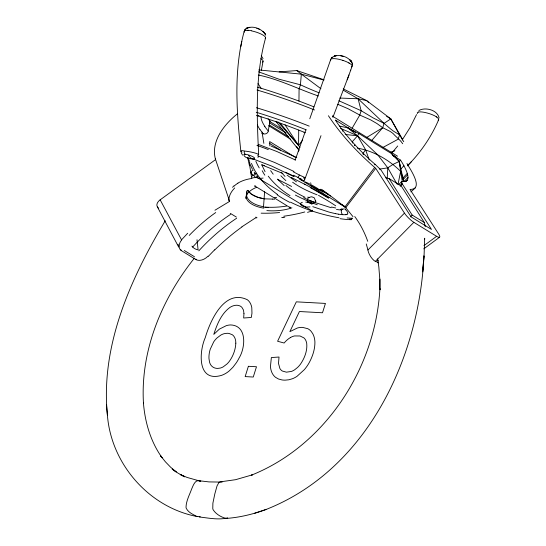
<?xml version="1.0" encoding="UTF-8"?>
<svg xmlns="http://www.w3.org/2000/svg" width="546" height="546" viewBox="0 0 546 546"><rect width="100%" height="100%" fill="white"/><g stroke="black" fill="none" stroke-linecap="round" stroke-linejoin="round"><path stroke-width="0.82" d="M377.709 258.906A5.59 3.699 -24.1 0 0 377.73 259.76L378.822 266.837L379.88 280.269L379.9 289.728L379.9 288.65C375.716 367.465 325.716 445.379 251.501 475.136L252.484 474.808L235.572 479.695L220.147 481.859L218.994 482.411L217.042 485.885L214.79 494.034L212.892 503.173L212.783 508.606A4.696 3.085 86.2 0 0 213.172 509.814C216.018 514.182 221.212 517.26 226.208 518.441C239.469 517.478 252.498 514.359 264.987 509.848L265.97 509.514C366.591 469.888 419.082 358.913 423.969 255.876L422.679 271.894L424.106 254.586L424.679 238.616M379.9 289.728L379.934 279.108M298.71 130.071L298.573 145.42L277.846 121.744M298.962 101.078L299.072 89.141L300.43 84.794L301.344 74.154L296.799 70.577L279.163 71.874M352.388 64.257C350.382 56.559 337.264 52.491 331.422 58.115M352.32 65.363L352.395 63.527L352.416 64.681M290.315 207.794L254.982 186.063L255.037 185.551M387.23 178.023L387.783 167.84L377.784 154.893L357.548 135.797L347.829 127.887L339.544 126.092M353.562 131.415L347.829 127.887L358.852 133.524L391.427 153.562L395.113 156.968L399.249 161.439L403.678 181.559M268.646 207.61L263.493 207.077L264.626 191.523M246.137 198.205A3.74 3.167 -16.1 0 0 246.649 196.717L246.976 191.687M396.478 158.476L396.505 157.501M424.727 238.227L424.576 239.134M307.296 201.051L307.63 199.583M261.343 70.393L263.022 61.459A11.2 2.846 16.8 0 0 260.845 58.668M268.782 119.308L269.956 121.035L268.25 131.067L264.653 126.447M244.212 31.272C233.511 70.441 236.548 111.589 240.875 151.447M241.817 41.414L240.752 46.785M397.952 184.644L400.641 171.348L399.249 161.439L391.427 153.562M265.561 38.09C255.166 75.212 256.77 115.827 258.674 154.777M371.696 140.534L382.705 127.716L384.063 123.369L390.8 118.878L402.532 139.285M308.743 197.632L308.743 197.632A4.668 3.829 77.9 0 1 309.186 197.427L310.804 196.929A7.897 6.525 70.9 0 1 311.821 196.813L314.271 197.795L315.383 200.491A2.518 2.177 73.4 0 1 314.653 202.443L312.524 203.535M330.671 59.61L309.787 118.769M295.133 160.169L298.355 151.085M298.307 151.215L305.821 129.982M350.716 70.12L352.102 66.243M350.73 70.072L347.188 79.839M348.976 74.938L333.442 115.929M307.425 201.494C307.221 203.105 311.036 202.614 311.971 204.368M321 135.674L304.218 180.835L302.511 180.262L302.907 180.583M257.719 176.119L257.139 177.252M258.456 156.429L257.958 157.507M438.615 119.786C431.333 136.985 420.543 152.607 407.405 165.854L411.479 161.589M416.543 114.585L409.991 127.675L402.149 140.035M406.988 180.487A49.713 11.35 44.2 0 1 402.832 181.395L401.597 181.613L401.515 182.582A5.105 1.167 44.2 0 0 401.986 183.476L431.483 229.436L411.124 216.919L381.627 170.953A5.105 1.167 44.2 0 0 380.801 169.833L375.102 164.305A49.925 11.391 44.2 0 1 363.766 153.911L363.288 154.395M304.961 177.6L299.467 175.041L298.027 177.505L293.495 175.198M309.978 206.907L305.316 207.105M352.088 141.946L357.548 135.797L358.852 133.524M352.102 128.283L359.78 115.056L361.145 110.708L358.101 98.771L343.475 90.288M312.64 210.23L312.155 210.954L257.05 177.395C253.535 178.112 252.743 172.918 256.552 173.212M165.24 220.782C130.508 278.788 100.532 345.447 107.364 414.66L107.439 415.608C111.37 464.134 149.024 507.268 196.929 516.496L200.28 516.755M244.519 30.446C249.72 23.785 262.496 28.29 265.704 35.237M245.093 29.511L245.502 28.911L244.826 29.839M362.837 153.658L365.595 149.795L357.548 135.797L340.54 128.358M331.053 58.715L332.139 57.2M423.962 245.625L436.623 236.309A9.296 2.123 44.2 0 0 438.793 234.241L410.026 189.428C424.378 189.53 410.053 168.932 406.975 163.541M328.412 115.745C341.216 135.08 357.227 152.163 374.658 167.404L344.813 207.057L345.707 207.733L375.709 168.318L404.47 213.131A9.296 2.123 44.2 0 0 413.861 222.324L436.623 236.309M302.723 140.008L298.573 145.42L280.146 123.143M392.588 155.221L400.546 160.114A67.513 15.411 44.2 0 1 403.917 165.779A64.749 14.776 44.2 0 1 407.289 173.43L407.657 174.829A64.749 14.776 44.2 0 1 407.998 177.436A58.797 13.418 44.2 0 1 407.2 180.221L407.193 180.221M194.39 258.156C161.814 298.88 140.165 350.853 143.496 403.665L143.414 402.777C144.983 422.27 150.641 441.789 162.142 457.801L160.633 455.835L165.377 461.779L170.584 467.171L176.235 471.976L172.161 469.082L178.214 473.273L184.657 476.829L180.228 474.494L187.039 477.422L200.771 481.299M397.7 145.994L391.973 152.873M407.159 180.262L405.815 181.661M232.541 187.346L233.852 185.886M410.606 216.837L412.141 215.035L389.1 178.576L385.838 177.86M208.333 256.327L214.639 249.802M257.507 176.03L256.647 176.897M187.701 233.238L181.531 239.844L160.149 199.836L215.561 159.609C210.415 141.612 224.174 124.413 237.326 113.909M342.417 131.074L342.895 130.59A65.725 15.001 44.2 0 1 335.394 120.045L355.664 132.514M352.382 142.991L352.805 142.438M354.49 145.311L354.968 144.826L352.02 141.557A64.148 14.64 44.2 0 1 342.895 130.59M354.627 145.454L355.105 144.97A58.797 13.418 44.2 0 0 362.715 152.866L363.636 153.774L363.158 154.265M374.631 164.79L375.102 164.305M398.771 161.937L400.546 160.114M400.832 168.953L403.917 165.779M402.689 178.153L407.289 173.43M402.928 179.689L407.657 174.829M398.546 184.746L401.508 181.709M402.122 182.125L402.832 181.395M400.211 185.299L401.986 183.476M404.047 181.531L407.998 177.436M400.225 186.357L402.409 184.132M413.854 222.311L375.546 261.165L378.337 262.879M404.47 213.131L367.963 249.986L366.243 243.953M256.456 177.088C256.852 178.528 261.084 178.46 263.09 178.071M410.913 191.864L415.274 187.995M251.433 176.631L253.071 175.314M227.689 517.854C218.632 520.195 208.442 517.983 199.229 516.973M423.778 248.867L439.353 237.408M418.891 110.531C425.436 106.729 437.592 110.08 439.114 117.991M241.878 226.808L255.296 218.045L257.03 217.738M214.926 210.237L229.607 201.385L229.463 200.785M379.49 169.124L387.783 167.84L393.127 164.332L399.249 161.439L400.655 168.987M347.051 214.291L347.802 213.425A26.29 5.31 16.3 0 0 347.843 212.981L346.942 211.152L344.779 208.872M366.857 137.36L382.705 127.716L389.817 131.245A72.256 41.1 -23.3 0 1 393.127 133.579C396.232 137.128 400.116 139.796 402.695 143.728M382.664 147.604L398.184 139.189L399.549 134.842L390.8 118.878L366.632 100.58L343.236 88.889M253.276 170.072C251.494 170.523 249.897 172.877 251.972 174.099M309.186 197.42L307.637 197.14M254.04 159.289C250.901 158.866 243.728 158.094 243.823 154.45C245.837 153.208 259.193 158.367 253.126 159.193M254.586 186.206L254.982 186.063M254.716 513.247L265.97 509.514M390.861 152.095L394.867 150.819M307.535 212.346L312.053 211.009M418.502 112.046L418.134 112.155A11.241 2.853 17.3 0 0 417.308 112.817A11.2 2.839 18 0 0 417.485 113.602M247.536 27.73L249.809 27.314L248.812 27.498M259.091 115.957L256.9 115.534M284.787 217.212L283.968 217.315M283.565 217.363L282.951 217.438M282.535 217.485L281.716 217.581M200.239 481.074C195.291 478.801 193.188 485.544 191.68 488.929C189.517 494.874 186.234 500.723 186.022 507.152A4.696 3.317 -79.5 0 0 186.282 508.346C188.295 512.517 193.059 514.441 196.929 516.496M255.862 177.484L251.645 177.976L249.454 164.012M345.461 214.674L344.014 214.715A17.854 3.133 12.8 0 1 342.772 214.667A17.725 3.112 12.8 0 1 341.421 214.571L338.629 214.237M264.619 165.656L261.759 164.844L265.063 171.642M264.189 198.819L259.398 197.829L254.006 195.775L250.396 193.42L247.72 190.301L251.31 194.137L257.227 197.147L264.189 198.819L272.495 199.099M342.588 209.528L340.513 209.411M274.631 199.194L273.293 199.147A27.498 14.346 1.3 0 1 272.502 199.065M339.776 98.048L358.101 98.771L366.632 100.58L368.434 102.314M248.13 30.405L247.44 30.371A11.207 2.846 17.3 0 0 244.335 32.173M258.708 69.929L301.344 74.154L323.314 79.9M345.263 134.473L357.548 135.797M197.939 480.596L208.988 481.906L222.126 482.098M338.95 217.752C322.154 214.871 305.74 209.637 290.438 202.136M305.439 206.92C303.692 206.586 300.443 205.842 300.58 203.651A5.44 2.484 7.4 0 1 302.354 202.313M302.846 180.61L302.191 180.337M357.343 148.109C373.696 150.955 388.882 159.801 400.641 171.348L403.767 180.378M258.374 75.027C279.272 79.327 298.321 89.141 318.379 95.987M335.551 213.67L330.576 212.49A26.256 6.156 14.3 0 1 328.494 211.916L312.776 206.675M343.482 56.497L340.656 55.815M331.135 207.719L313.575 202.04M300.989 179.825L301.392 179.934L301.01 178.788M301.522 179.968L302.477 180.248L297.98 177.546M261.841 133.436L263.302 133.866L259.985 129.552M342.608 60.326L343.1 60.49M296.799 70.577L324.167 79.866M324.215 194.533L320.482 193.216M258.203 144.335L276.849 151.515L295.42 159.992M194.451 256.736L184.309 250.518M257.61 155.787L274.795 162.544L294.048 171.485M310.483 203.153L308.258 202.232M261.759 164.844L282.889 173.498M314.298 202.32L314.667 202.457M259.452 29.293L256.763 28.249M337.735 104.3L348 108.688L359.78 115.056L370.618 119.867L376.958 123.553L382.705 127.716M314.039 202.218L313.213 201.897M313.24 201.911L312.449 201.597M312.059 201.44L312.489 201.61M270.905 145.98L296.765 157.555M312.135 201.467L310.36 200.744M311.773 201.324L311.063 201.037M303.965 132.2L305.412 132.787M310.886 200.962L309.664 200.45M258.545 71.819L278.849 79.15L300.43 84.794A143.318 64.708 30 0 0 319.144 92.806M310.114 200.641L308.872 200.116M308.968 200.157L303.528 197.707M403.74 141.701A59.794 1.092 60.7 0 1 401.692 138.404A56.252 1.024 60.7 0 1 399.549 134.842L393.823 131.381A68.154 15.397 53.4 0 1 390.547 128.904L384.063 123.369L373.136 117.916L361.145 110.708L338.848 100.744M302.047 180.282L301.201 179.893M300.587 179.614L299.42 179.061M291.332 177.443L311.322 187.667L328.89 197.741M320.905 189.189A2.976 2.969 51.5 0 1 320.12 189.558L325.068 192.281M299.467 175.041L293.236 171.778M299.188 178.269L300.675 179.027M293.973 176.617L271.471 165.991L250.621 157.999L248.416 155.303M310.456 185.367L319.219 190.281M348.826 62.94L349.508 63.343M344.444 206.129L344.799 206.333M325.553 192.561L326.044 192.847M327.034 193.441L327.532 193.741M386.616 116.332L390.8 118.878M328.037 194.048L328.433 194.294M332.582 116.243L397.556 156.204M393.495 155.535L396.287 157.255M392.963 155.644L395.113 156.968M389.1 178.576L401.31 186.09L424.358 222.55L425.252 226.692M269.656 121.43L282.91 129.579M269.526 122.836L286.077 133.012M269.669 125.205L288.697 136.91M268.618 125.682L290.417 139.094M412.141 215.035L424.358 222.55M295.509 157.446L269.676 141.564L269.799 145.796M269.294 143.243L280.391 150.068M320.092 189.592L328.924 195.024M329.477 195.366L330.583 196.041M230.275 213.336L236.377 217.09M300.812 179.777L346.068 207.692M304.286 184.036L305.255 184.637M436.227 116.673L436.827 117.062M296.451 181.852L287.094 175.13M290.015 195.625C281.695 190.486 274.235 183.927 268.25 176.187M322.352 190.704L324.788 192.363M277.709 194.649C266.639 186.684 256.306 176.385 251.481 163.377M301.344 74.154L320.946 88.732M284.207 185.592L277.388 179.115M374.658 167.404L375.58 168.202M358.101 98.771L384.063 123.369M315.383 200.491L316.004 201.283M261.288 55.788L263.042 58.627M346.171 208.231L352.969 216.632M269.956 121.035L268.045 118.7M275.737 121.26L299.153 150.416M242.554 155.112L241.141 152.682M273.191 174.181L270.639 170.632M296.43 146.362L298.894 149.706M254.204 172.195L256.224 175.13M258.026 83.64L261.288 88.609M285.06 124.829L299.952 147.522M378.303 261.07L377.73 259.76M387.783 167.84L396.956 184.009M177.935 244.226L178.931 246.11M180.856 249.734L181.313 250.6L196.178 259.739L195.925 259.084M157.432 206.989L178.719 247.14M252.457 169.335L249.345 162.715M304.702 179.532L303.706 177.641M249.549 161.473L249.863 162.264M365.595 149.795L369.226 159.971M248.996 159.923L249.256 160.695M215.349 158.797L229.607 201.385M248.764 159.173L248.396 157.719M246.649 196.717L246.342 194.472M247.618 157.466L249.385 165.302M263.861 143.352L262.032 132.071M255.91 217.021L256.013 217.622M400.641 171.348L402.293 181.388M300.791 179.627L300.744 178.842M197.01 239.735L198.096 249.897A17.479 12.312 -36.4 0 1 191.912 246.11M106.497 404.572L107.439 415.608M332.787 115.65L332.917 117.342M242.015 152.191A9.07 1.508 12.2 0 1 243.304 150.655M245.284 154.395A4.45 2.969 -86.7 0 1 244.035 150.873M251.822 30.951A11.207 2.846 17.3 0 1 262.517 34.807A11.207 2.846 17.3 0 1 265.138 38.534M247.891 30.255A11.166 2.955 18 0 1 251.713 30.781M244.478 151.058A9.098 1.269 10.7 0 1 255.207 153.078A9.098 1.269 10.7 0 1 258.04 155.091M253.713 175.321A3.488 3.167 3.8 0 1 251.167 172.399M263.022 61.459A11.241 2.853 17.5 0 1 262.387 62.06M330.685 60.285A11.248 2.873 17.1 0 1 342.738 60.333A11.248 2.873 17.1 0 1 351.283 66.919M268.325 131.081A3.815 3.679 -0.3 0 1 263.329 133.797M256.258 112.264A167.124 42.411 17.4 0 1 306.374 129.9M256.422 107.726A171.301 44.56 17.2 0 1 309.2 126.126M256.797 115.459A153.126 38.855 17.4 0 1 303.986 132.187M264.953 126.508A148.423 38.049 17.2 0 1 260.94 116.701M259.951 129.545A152.041 38.582 17.4 0 1 257.371 124.945M257.63 87.21A173.259 43.967 17.4 0 1 313.854 106.832M257.043 90.008A177.389 46.117 17.2 0 1 314.53 109.964M290.479 337.544A18.482 12.619 -58.4 0 0 284.145 343.024L277.593 341.25L296.321 301.842L325.436 303.426L322.502 312.776L299.413 311.52L289.865 331.654L297.256 328.05A24.065 16.428 -58.4 0 1 302.573 327.388L307.732 328.678A23.055 15.738 -58.4 0 1 311.043 331.238L312.592 333.429A27.614 18.857 -58.4 0 1 313.807 336.083L314.121 337.046A25.089 17.131 -58.4 0 1 314.912 342.294C314.946 349.699 312.414 356.941 308.824 363.343A29.675 20.263 -58.4 0 1 304.354 369.642L297.044 376.303A24.427 16.68 -58.4 0 1 292.403 378.747L288.82 379.791L285.149 380.152A37.169 25.375 -58.4 0 1 281.934 379.92L278.446 378.985L275.566 377.334A23.608 16.121 -58.4 0 1 272.816 374.256A24.686 16.858 -58.4 0 1 271.635 371.908A23.505 16.052 -58.4 0 1 270.461 366.434L271.362 357.562L279.026 357.029L278.494 363.431L279.914 368.57A14.551 9.937 -58.4 0 0 282.35 371.027L286.418 372.174L291.387 371.437A15.889 10.852 -58.4 0 0 294.82 369.669L297.495 367.506A18.195 12.421 -58.4 0 0 300.546 364.046C304.579 358.121 307.432 350.839 306.729 343.577A16.032 10.947 -58.4 0 0 305.74 340.329A15.151 10.347 -58.4 0 0 303.917 337.892L300.007 335.981L294.547 335.947A15.861 10.831 -58.4 0 0 290.479 337.537M228.794 200.805A45.461 25.314 -2.8 0 1 234.712 187.954M158.599 208.217A9.296 5.808 -16.9 0 1 160.142 199.836M279.607 212.524A45.461 14.005 -3.8 0 1 261.138 213.172M198.792 250.853A158.149 105.671 -57.7 0 1 236.63 218.25M192.642 247.065A158.149 108.074 -58.4 0 1 230.528 214.421M263.725 206.75A26.89 14.251 -2.4 0 1 246.853 196.69M246.683 194.526A29.054 16.394 16.2 0 1 247.106 190.554M234.173 186.05A45.359 26.208 14.4 0 1 237.892 183.21M237.81 183.183A45.591 27.082 17.7 0 1 251.986 178.446M304.77 211.95A45.557 9.589 -5.8 0 1 283.743 216.23M286.664 206.04A29.102 8.579 -1.9 0 1 265.131 207.118M263.827 208.162A27.71 13.698 -2.1 0 1 246.273 198.191M245.591 198.191A29.102 14.879 0.4 0 1 256.429 187.387M290.329 207.753A2.976 2.682 20 0 1 289.858 206.975M291.905 207.842A29.081 12.285 -1.5 0 1 266.864 210.599M214.728 249.966A157.125 94.56 -54.8 0 1 241.912 226.986M208.033 256.135A9.61 6.354 -37.4 0 1 196.212 259.705M181.258 250.662A9.61 6.866 -41.1 0 1 181.654 239.919M189.216 235.428A157.125 115.889 -61.9 0 1 215.725 212.544M276.645 197.591A28.788 7.842 1.7 0 1 274.658 197.55M403.774 180.398A53.01 1.774 76.4 0 1 402.19 175.437M321.744 189.428A45.461 2.361 37.3 0 1 345.611 207.439M317.99 188.807A45.359 8.811 38.4 0 1 322.973 192.083M305.098 181.879A45.591 10.852 39.8 0 1 317.69 188.534M375.655 261.643A9.61 4.252 59.1 0 1 367.854 249.911M354.75 216.537A157.125 103.078 -64.7 0 1 367.751 241.312M256.927 145.407A133.142 63.725 17 0 1 268.311 149.597M352.074 218.721A3.74 2.559 -86.9 0 1 349.768 218.973M351.638 219.676A25.034 4.593 12.1 0 1 340.001 218.673M352.661 218.216A26.112 3.645 10.7 0 1 347.154 217.95M259.214 167.895A130.815 28.583 36.7 0 1 255.897 161.316M289.769 202.348A103.993 42.588 6.8 0 1 277.088 194.758M310.224 187.592A119.758 10.415 26.9 0 1 328.624 198.205M278.044 179.573A180.576 34.951 23.1 0 1 291.584 186.445M311.036 183.258A82.03 24.447 13.1 0 1 310.319 182.944M317.089 194.806A79.184 29.191 9.8 0 1 292.622 182.234M342.772 214.667A3.74 2.566 -86.9 0 1 341.632 209.487M338.547 214.168A13.732 2.935 14.3 0 1 335.517 213.609M317.294 204.791A84.589 25.901 12.7 0 1 295.386 195.079M264.83 175.157A163.486 42.274 22.4 0 1 262.223 170.721M285.026 176.467A142.963 30.419 30.9 0 1 281.231 172.202M285.865 180.624A161.944 44.424 20.7 0 1 280.862 175.757M305.077 197.29A88.029 31.6 10.7 0 1 285.899 185.517M335.688 207.978A22.932 4.361 13.4 0 1 331.477 207.016M341.578 209.93A10.435 2.457 13.4 0 1 336.459 209.432M343.905 209.009A10.408 1.488 11 0 1 341.12 208.927M345.427 209.084A23.498 4.505 17.3 0 1 345.372 209.371M285.435 172.202A164.844 58.948 17.2 0 1 294.117 176.317M318.495 195.338A84.057 11.173 24.4 0 1 335.701 205.835M347.12 214.319A13.623 2.798 15.4 0 1 345.611 214.735M436.718 117.131A11.2 2.839 18 0 1 438.67 119.383M436.288 116.707A11.241 2.853 17.3 0 0 424.74 112.428A11.289 2.887 17.5 0 0 418.482 112.039M438.711 119.574A11.254 2.873 17.5 0 1 438.165 120.134M341.373 204.504A5.44 0.519 30.1 0 1 343.809 205.767M340.663 204.095A6.586 1.536 61.8 0 1 340.54 203.965M305.712 202.095A6.04 2.6 7.3 0 1 307.125 202.279M308.026 202.109A2.389 2.007 -52.8 0 1 307.425 201.494M307.391 199.474A3.064 2.491 80.3 0 1 308.756 197.72M312.571 203.337A6.586 5.364 -26.2 0 1 310.613 202.941M307.432 201.447A1.44 1.092 -71.4 0 1 307.33 201.037M243.966 313.643L243.653 318.004L251.317 317.465L251.965 313.179L251.788 307.616A21.041 14.367 -58.4 0 0 247.406 299.774C224.461 288.568 210.237 320.673 205.255 337.667C198.935 351.836 197.215 382.507 221.41 375.402A24.147 16.489 -58.4 0 0 225.443 373.566A23.43 15.998 -58.4 0 0 229.334 370.83L232.958 367.233L236.302 362.824A31.429 21.458 -58.4 0 0 239.121 357.964C245.502 347.638 247.27 325.532 230.705 324.945A24.201 16.523 -58.4 0 0 226.269 325.669L219.328 329.156L213.779 334.398C217.001 324.454 221.178 313.895 229.866 307.459A15.418 10.524 -58.4 0 1 236.241 305.262A17.097 11.671 -58.4 0 1 237.681 305.323L239.653 305.821A13.186 9.002 -58.4 0 1 241.994 307.494L243.482 310.08L243.966 313.643M235.824 343.154C235.517 349.72 233.115 356.204 229.224 361.486A16.482 11.254 -58.4 0 1 226.931 364.032L223.253 366.823A14.1 9.623 -58.4 0 1 220.168 368.093L217.69 368.413A16.394 11.193 -58.4 0 1 211.398 365.745A15.943 10.886 -58.4 0 1 209.582 362.264L208.981 358.681A23.553 16.087 -58.4 0 1 210.237 349.256L213.718 341.851A16.196 11.056 -58.4 0 1 216.98 337.988L220.748 335.135A15.718 10.736 -58.4 0 1 224.563 333.592L227.122 333.292A20.495 13.991 -58.4 0 1 229.054 333.456L232.262 334.718A14.551 9.937 -58.4 0 1 234.186 336.739L234.487 337.251A16.039 10.947 -58.4 0 1 235.23 338.977A15.602 10.654 -58.4 0 1 235.681 340.957L235.824 343.154M248.382 366.298L245.161 376.59L253.262 377.033L256.49 366.741L248.382 366.298M248.437 27.518L246.417 28.208L248.437 27.518M335.469 55.774L334.207 56.026L336.5 55.59L335.469 55.774M263.738 32.187L263.001 31.456L264.639 33.108L263.738 32.187M351.392 61.384L349.774 59.726L351.392 61.384M265.308 34.132L264.005 32.405L265.308 34.132M351.563 61.746L350.785 60.688L352.047 62.415L351.563 61.746"/></g></svg>
